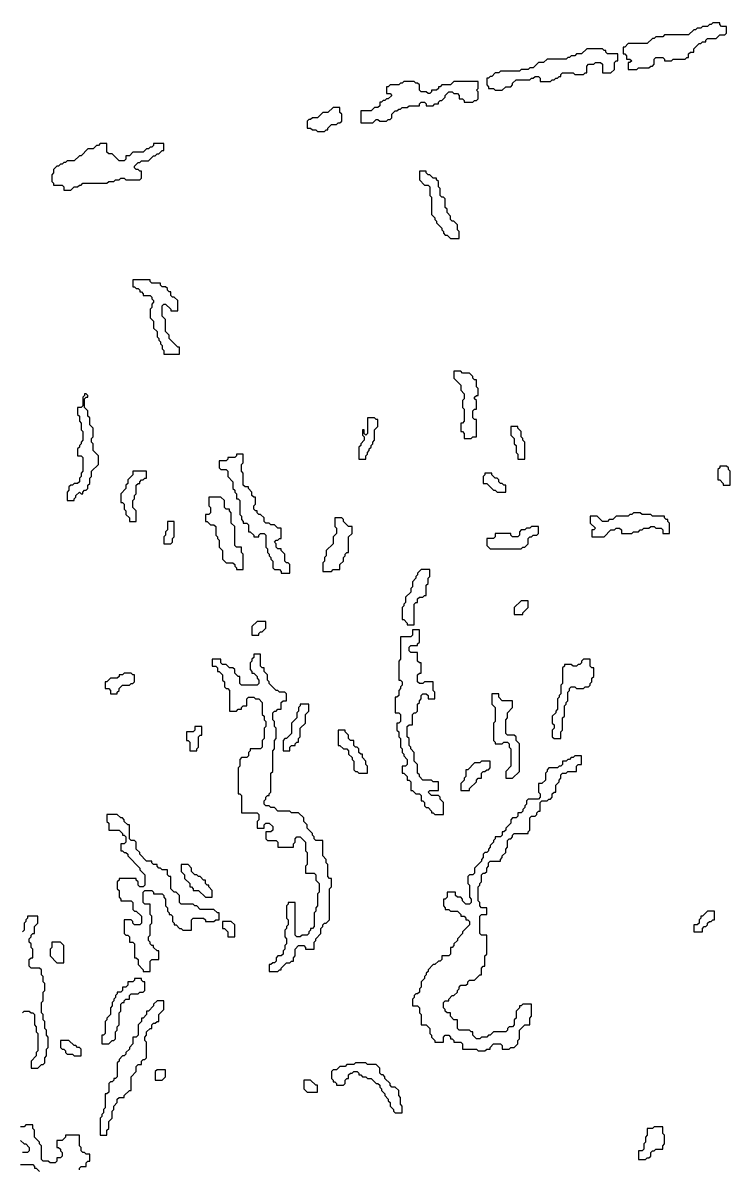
# Model space of a CAD drawing. Header units: metres. Extents: x 0 to 1000, y 0 to 1405.
# Drawn here: x 597.3 to 699.7, y 1202.2 to 1368.2 of the extents above; entities that cross this region are included whole.
import ezdxf

# ---------------------------------------------------------------- set-up
doc = ezdxf.new("R2010")
doc.units = ezdxf.units.M

msp = doc.modelspace()

# ---------------------------------------------------------------- linework, layer by layer
for points in [[(697.25, 1368.25), (697, 1368), (696.75, 1368), (696.5, 1367.75), (695.75, 1367.75), (695.5, 1367.5), (695, 1367.5), (694.75, 1367.25), (694.5, 1367.25), (693.75, 1366.5), (690.25, 1366.5), (690, 1366.25), (689, 1366.25), (688.75, 1366), (688.5, 1366), (687.75, 1365.25), (685, 1365.25), (684.5, 1364.75), (684.25, 1364.75), (684.25, 1363.75), (684.5, 1363.75), (684.75, 1363.5), (684.75, 1363), (685.25, 1363), (685.5, 1362.75), (685.25, 1362.5), (685, 1362.5), (685, 1361.5), (686.25, 1361.5), (686.5, 1361.75), (688, 1361.75), (688.25, 1362), (688.5, 1362), (688.75, 1362.25), (688.75, 1363), (689, 1363.25), (690, 1363.25), (690.25, 1363), (690.25, 1362.75), (691.25, 1362.75), (691.5, 1363), (693.25, 1363), (693.5, 1363.25), (693.75, 1363.25), (693.75, 1363.75), (694, 1364), (694.5, 1364), (694.5, 1364.5), (695.25, 1365.25), (695.5, 1365.25), (695.75, 1365.5), (696.25, 1365.5), (696.25, 1365.75), (696.5, 1366), (697.75, 1366), (698.25, 1366.5), (699, 1366.5), (699.25, 1366.75), (699.25, 1367.75), (698.5, 1367.75), (698.25, 1368), (698.25, 1368.25)], [(679, 1364.5), (678.25, 1363.75), (677.5, 1363.75), (677.25, 1363.5), (676.75, 1363.5), (676.5, 1363.25), (676.25, 1363.25), (676, 1363), (673.25, 1363), (672.75, 1362.5), (672, 1362.5), (671.25, 1361.75), (670.75, 1361.75), (670.5, 1361.5), (669.5, 1361.5), (669.25, 1361.25), (666.5, 1361.25), (666.25, 1361), (665.75, 1361), (665.25, 1360.5), (665, 1360.5), (664.75, 1360.25), (664.5, 1360.25), (664.5, 1359.25), (664.75, 1359), (664.75, 1358.75), (665.5, 1358.75), (665.75, 1358.5), (666.75, 1358.5), (667.25, 1359), (668, 1359), (668.25, 1359.25), (668.25, 1359.5), (668.75, 1360), (670.75, 1360), (671, 1360.25), (671.25, 1360.25), (671.5, 1360.5), (672, 1360.5), (672.25, 1360.25), (672.25, 1359.75), (673.75, 1359.75), (674, 1360), (674.25, 1360), (674.5, 1360.25), (674.75, 1360.25), (675, 1360.5), (675.25, 1360.5), (675.25, 1360.75), (675.5, 1361), (677, 1361), (677.25, 1360.75), (678.5, 1360.75), (678.75, 1361), (679, 1361), (679, 1362), (679.25, 1362.25), (680, 1362.25), (680.25, 1362.5), (681, 1362.5), (681.25, 1362.25), (681.25, 1361), (682.5, 1361), (683, 1361.5), (683, 1362.5), (683.25, 1362.75), (683.5, 1362.75), (683.5, 1363.75), (682, 1363.75), (681.75, 1364), (681.75, 1364.25), (681.5, 1364.25), (681.25, 1364.5)], [(652.5, 1359.75), (652.25, 1359.5), (652, 1359.5), (651.75, 1359.25), (650.5, 1359.25), (650.25, 1359), (650, 1359), (650, 1358), (650.5, 1358), (650.75, 1357.75), (650.25, 1357.25), (650, 1357.25), (649.75, 1357), (649.5, 1357), (649.25, 1356.75), (649, 1356.75), (649, 1356.25), (648.75, 1356), (648.25, 1356), (647.75, 1355.5), (646.25, 1355.5), (646.25, 1353.75), (648, 1353.75), (648.5, 1354.25), (648.75, 1354.25), (649, 1354), (650, 1354), (650.25, 1354.25), (650.5, 1354.25), (650.75, 1354.5), (650.75, 1355), (651.25, 1355.5), (651.5, 1355.5), (651.75, 1355.75), (652, 1355.75), (652.25, 1356), (653, 1356), (653.25, 1356.25), (654.75, 1356.25), (654.75, 1356.5), (655, 1356.75), (655.5, 1356.75), (655.75, 1356.5), (655.75, 1356.25), (656.75, 1356.25), (657, 1356.5), (657.5, 1356.5), (657.5, 1356.75), (657.75, 1357), (658, 1357), (658.5, 1357.5), (658.5, 1357.75), (659, 1358.25), (659.5, 1358.25), (659.75, 1358), (660.25, 1358), (660.5, 1357.75), (660.5, 1357.25), (661, 1357.25), (661.25, 1357), (661.25, 1356.75), (662.5, 1356.75), (662.75, 1357), (663, 1357), (663.25, 1357.25), (663.25, 1358.25), (663, 1358.5), (663.25, 1358.75), (663.25, 1359.75), (659.75, 1359.75), (659.25, 1359.25), (658, 1359.25), (657.75, 1359), (657.5, 1359), (657.5, 1358.75), (657.25, 1358.5), (656.5, 1358.5), (656.5, 1358.25), (656.25, 1358), (656, 1358), (655.75, 1358.25), (655, 1358.25), (654.75, 1358.5), (654.75, 1359.25), (654.5, 1359.5), (654.25, 1359.5), (654, 1359.75)], [(642.25, 1356), (641.5, 1355.25), (640.75, 1355.25), (640, 1354.5), (639.25, 1354.5), (639, 1354.25), (638.75, 1354.25), (638.5, 1354), (638.5, 1353), (639, 1353), (639.25, 1352.75), (639.75, 1352.75), (640, 1352.5), (641, 1352.5), (641.25, 1352.75), (641.5, 1352.75), (641.5, 1353), (642, 1353.5), (642.75, 1353.5), (643, 1353.75), (643.25, 1353.75), (643.5, 1354), (643.5, 1355), (643.25, 1355.25), (643.25, 1356)], [(608.5, 1350.75), (608.25, 1350.5), (608, 1350.5), (607.5, 1350), (606.75, 1350), (605.75, 1349), (605.5, 1349), (604.75, 1348.25), (603.75, 1348.25), (603.5, 1348), (603.25, 1348), (603, 1347.75), (602.75, 1347.75), (602.5, 1347.5), (602.25, 1347.5), (601.75, 1347), (601.75, 1346.5), (601.5, 1346.25), (601.5, 1345.25), (601.75, 1345), (601.75, 1344.75), (603, 1344.75), (603.25, 1344.5), (603.25, 1344), (604.25, 1344), (604.75, 1344.5), (605.25, 1344.5), (605.5, 1344.75), (605.75, 1344.75), (606, 1345), (609.5, 1345), (609.75, 1345.25), (610.5, 1345.25), (610.75, 1345.5), (611.25, 1345.5), (611.5, 1345.75), (612, 1345.75), (612.25, 1345.5), (614.25, 1345.5), (614.5, 1345.75), (614.5, 1346.75), (614.25, 1346.75), (614, 1347), (613.75, 1347), (613.5, 1347.25), (613.5, 1347.5), (614, 1348), (614.25, 1348), (614.5, 1348.25), (615.5, 1348.25), (616.25, 1349), (616.5, 1349), (616.75, 1349.25), (617, 1349.25), (617.5, 1349.75), (617.75, 1349.75), (617.75, 1350.75), (616.25, 1350.75), (616.25, 1350.5), (616, 1350.25), (615.75, 1350.25), (615.5, 1350), (615.25, 1350), (614.75, 1349.5), (613.25, 1349.5), (612.75, 1349), (612.25, 1349), (612.25, 1348.5), (612, 1348.25), (611.25, 1348.25), (610.25, 1349.25), (609.75, 1349.25), (609.5, 1349.5), (609.5, 1350.75)], [(654.75, 1346.75), (654.75, 1345.5), (655.5, 1344.75), (656, 1344.75), (656.25, 1344.5), (656.25, 1343.25), (656.5, 1343), (656.5, 1340.5), (657, 1340), (657, 1339.75), (657.25, 1339.5), (657.25, 1339.25), (658, 1338.5), (658, 1338.25), (658.25, 1338), (658.25, 1337.75), (658.5, 1337.5), (658.75, 1337.5), (659.25, 1337), (660.5, 1337), (660.5, 1338), (660.25, 1338.25), (660.25, 1339), (659.75, 1339.5), (659.5, 1339.5), (659.25, 1339.75), (659.25, 1340.25), (658.75, 1340.75), (658.75, 1341.25), (658.5, 1341.5), (658.5, 1342.75), (658.25, 1343), (658, 1343), (657.75, 1343.25), (657.75, 1344.25), (657.5, 1344.5), (657.5, 1345.25), (657.25, 1345.5), (657.25, 1345.75), (656.75, 1345.75), (656.25, 1346.25), (656, 1346.25), (655.75, 1346.5), (655.75, 1346.75)], [(613.25, 1331), (613.25, 1330), (613.5, 1330), (613.75, 1329.75), (614, 1329.75), (614.25, 1329.5), (614.25, 1329.25), (614.5, 1329.25), (614.75, 1329), (614.75, 1328.75), (615.75, 1328.75), (616, 1328.5), (616, 1328.25), (616.25, 1328), (616.25, 1327.75), (616, 1327.5), (616, 1327), (615.75, 1326.75), (615.75, 1325.5), (616.25, 1325), (616.25, 1324), (616.75, 1323.5), (616.75, 1322.75), (617, 1322.5), (617, 1322.25), (617.25, 1322), (617.25, 1321.75), (617.5, 1321.5), (617.5, 1321), (617.75, 1320.75), (617.75, 1320.25), (620, 1320.25), (620, 1321.25), (619.75, 1321.25), (618.5, 1322.5), (618.5, 1323), (618, 1323.5), (618, 1325.25), (617.5, 1325.75), (617.5, 1327.25), (617.75, 1327.5), (618, 1327.5), (618.75, 1326.75), (618.75, 1326.5), (619.75, 1326.5), (619.75, 1328), (619.25, 1328.5), (619, 1328.5), (618.75, 1328.75), (618.75, 1329.25), (618.5, 1329.25), (618.25, 1329.5), (618.25, 1329.75), (618, 1330), (617.5, 1330), (617.25, 1330.25), (617.25, 1330.5), (616, 1330.5), (615.75, 1330.75), (615.75, 1331)], [(659.75, 1317.75), (659.75, 1316.75), (660.75, 1315.75), (660.75, 1315), (661.25, 1314.5), (661.25, 1313.75), (661, 1313.5), (661, 1312.5), (661.25, 1312.25), (661.25, 1310.5), (661, 1310.25), (660.75, 1310.25), (660.75, 1309), (661, 1309), (661.25, 1308.75), (661.25, 1308), (662.25, 1308), (662.5, 1308.25), (663, 1308.25), (663, 1310.75), (662.75, 1310.75), (662.5, 1311), (662.5, 1312), (662.75, 1312.25), (663, 1312.25), (663, 1313.5), (662.75, 1313.75), (662.75, 1314), (663, 1314.25), (663.25, 1314.25), (663.25, 1315.25), (663, 1315.5), (663, 1316.5), (662.75, 1316.5), (662.5, 1316.75), (662.5, 1317), (662, 1317.5), (661, 1317.5), (660.75, 1317.75)], [(606.25, 1314.5), (606.25, 1314.25), (606, 1314), (606, 1312.75), (605.75, 1312.5), (605.25, 1312.5), (605.25, 1311.5), (605.5, 1311.25), (605.5, 1310.5), (605.75, 1310.25), (605.75, 1309.25), (606, 1309), (606, 1307.75), (605.75, 1307.5), (605.75, 1307.25), (605.5, 1307), (605.5, 1306.75), (605.25, 1306.5), (605.25, 1305.5), (605.75, 1305.5), (606, 1305.25), (606, 1303.25), (605.75, 1303), (605.75, 1302.5), (605.5, 1302.25), (605.5, 1301.75), (605.25, 1301.5), (604.75, 1301.5), (604.5, 1301.25), (604.25, 1301.25), (604, 1301), (604, 1300.5), (603.75, 1300.25), (603.75, 1299), (604.75, 1299), (604.75, 1299.25), (605, 1299.5), (605, 1299.75), (605.5, 1300.25), (605.75, 1300), (606, 1300), (606, 1300.25), (606.25, 1300.5), (606.5, 1300.5), (606.75, 1300.75), (606.75, 1301.25), (607, 1301.5), (607, 1302.25), (607.25, 1302.5), (607.25, 1303.25), (608.25, 1304.25), (608.25, 1305.5), (607.5, 1306.25), (607.5, 1307.25), (607.25, 1307.5), (607.25, 1308), (607.5, 1308.25), (607.5, 1309.5), (607, 1310), (607, 1311), (606.75, 1311.25), (606.75, 1312), (606.25, 1312.5), (606.25, 1313.75), (606.5, 1314), (606.75, 1314), (606.75, 1314.25), (606.5, 1314.5)], [(647.25, 1311), (647.25, 1308.75), (647, 1308.5), (646.75, 1308.75), (646.75, 1309.25), (646.5, 1309.25), (646.5, 1308.5), (646.75, 1308.25), (646.75, 1307.75), (646.25, 1307.25), (646.25, 1307), (646, 1306.75), (646, 1305), (647, 1305), (647, 1305.5), (647.25, 1305.75), (647.25, 1306), (647.5, 1306.25), (647.5, 1306.5), (647.75, 1306.75), (647.75, 1307), (648, 1307.25), (648, 1307.5), (648.25, 1307.75), (648.25, 1309.25), (648.75, 1309.75), (648.75, 1310.75), (648.5, 1310.75), (648.25, 1311)], [(668, 1309.75), (668, 1308.5), (668.5, 1308), (668.5, 1307.25), (668.75, 1307), (668.75, 1306), (669, 1305.75), (669, 1305), (670, 1305), (670, 1307.5), (669.75, 1307.75), (669.75, 1308), (669.5, 1308.25), (669.5, 1309), (669, 1309.5), (669, 1309.75)], [(628.25, 1305.75), (628.25, 1305.5), (628, 1305.25), (627, 1305.25), (627, 1305), (626.75, 1304.75), (625.75, 1304.75), (625.75, 1303.75), (626, 1303.5), (626.75, 1303.5), (627, 1303.25), (627, 1302.5), (627.75, 1301.75), (627.75, 1300.75), (628, 1300.5), (628, 1300.25), (628.25, 1300), (628.25, 1299.25), (628.5, 1299.25), (628.75, 1299), (628.75, 1297), (629, 1296.75), (629, 1296.25), (629.25, 1296), (629.25, 1295.75), (629.75, 1295.75), (630, 1295.5), (630, 1294.5), (630.25, 1294.5), (630.75, 1294), (630.75, 1293.75), (631.5, 1293.75), (631.5, 1294), (631.75, 1294.25), (632.25, 1294.25), (632.5, 1294), (632.5, 1292.25), (632.75, 1292), (632.75, 1291.5), (633, 1291.25), (633, 1291), (633.25, 1290.75), (633.25, 1290.5), (633.5, 1290.25), (633.5, 1289.25), (633.75, 1289), (634.5, 1289), (634.75, 1288.75), (634.75, 1288.5), (636, 1288.5), (636, 1289.75), (635.75, 1290), (635.5, 1290), (635.25, 1290.25), (635.25, 1291.25), (634.75, 1291.75), (634.75, 1292), (634.25, 1292), (634, 1292.25), (634, 1292.75), (633.75, 1293), (634, 1293.25), (634.25, 1293.25), (634.5, 1293.5), (634.75, 1293.5), (634.75, 1295), (634.25, 1295), (633.75, 1295.5), (633.25, 1295.5), (633, 1295.75), (632.5, 1295.75), (632.25, 1296), (632.25, 1296.5), (631.75, 1297), (631.5, 1297), (631.25, 1297.25), (631.25, 1297.5), (631, 1297.5), (630.75, 1297.75), (630.75, 1298.25), (631, 1298.5), (631, 1299.5), (630.75, 1299.5), (630.5, 1299.75), (630.5, 1300.25), (630, 1300.75), (630, 1301), (629.5, 1301), (629.25, 1301.25), (629.25, 1303), (629, 1303.25), (629, 1304.25), (629.25, 1304.5), (629.25, 1305.75)], [(613.25, 1303.25), (613.25, 1302.75), (612.5, 1302), (612.5, 1301.5), (612.25, 1301.25), (612.25, 1300.75), (611.5, 1300), (611.5, 1298.75), (611.75, 1298.75), (612, 1298.5), (612, 1297.75), (612.25, 1297.5), (612.25, 1297), (612.75, 1296.5), (612.75, 1296), (613.75, 1296), (613.75, 1297.5), (613.25, 1298), (613.25, 1299), (613.5, 1299.25), (613.5, 1299.75), (613.75, 1300), (613.75, 1301.25), (614, 1301.5), (614.25, 1301.5), (614.25, 1301.75), (614.5, 1302), (614.75, 1302), (615, 1302.25), (615.25, 1302.25), (615.25, 1303.25)], [(698.25, 1304), (698.25, 1303.75), (698, 1303.5), (698, 1302), (698.25, 1302), (698.75, 1301.5), (698.75, 1301.25), (699.75, 1301.25), (699.75, 1303.25), (699.5, 1303.5), (699.5, 1303.75), (699.25, 1304)], [(664.25, 1303), (664.25, 1302.75), (664, 1302.5), (664, 1301.5), (664.5, 1301.5), (665.5, 1300.5), (665.75, 1300.5), (666, 1300.25), (667.25, 1300.25), (667.25, 1301.25), (667, 1301.25), (666.75, 1301.5), (666.5, 1301.5), (666.25, 1301.75), (666.25, 1302), (666, 1302.25), (665.75, 1302.25), (665.25, 1302.75), (665.25, 1303)], [(624.25, 1299.5), (624.25, 1298.25), (624.5, 1298), (624.5, 1297.25), (624.25, 1297), (623.75, 1297), (623.75, 1296), (624, 1296), (624.5, 1295.5), (625, 1295.5), (625.25, 1295.25), (625.25, 1294), (625.5, 1293.75), (625.5, 1293.5), (625.75, 1293.25), (625.75, 1292.25), (626.25, 1291.75), (626.25, 1290.5), (626.75, 1290), (627.75, 1290), (628, 1289.75), (628, 1289.5), (628.25, 1289.25), (628.25, 1289), (629.25, 1289), (629.25, 1291.25), (629, 1291.5), (629, 1292.25), (628.25, 1292.25), (628, 1292.5), (628, 1295.25), (627.5, 1295.75), (627.5, 1297.25), (627.25, 1297.5), (627.25, 1297.75), (626.75, 1297.75), (626.5, 1298), (626.5, 1299), (626, 1299.5)], [(642.5, 1296.5), (642.5, 1295.25), (642.75, 1295), (642.75, 1294.25), (642.25, 1293.75), (642.25, 1292.75), (641.25, 1291.75), (641.25, 1291), (641, 1290.75), (641, 1290.25), (640.75, 1290), (640.75, 1288.75), (642, 1288.75), (642.25, 1289), (643.25, 1289), (643.25, 1289.75), (643.75, 1290.25), (643.75, 1290.75), (644, 1291), (644, 1291.25), (644.25, 1291.5), (644.5, 1291.5), (644.5, 1293.75), (645, 1294.25), (645, 1295.25), (644.5, 1295.25), (643.75, 1296), (643.75, 1296.25), (643.5, 1296.5)], [(685.75, 1297.25), (685.5, 1297), (685.25, 1297), (685, 1296.75), (683.25, 1296.75), (682.75, 1296.25), (682.25, 1296.25), (682, 1296), (681.25, 1296), (680.5, 1296.75), (679.5, 1296.75), (679.5, 1295.75), (680.25, 1295), (680, 1294.75), (679.75, 1294.75), (679.75, 1293.75), (681.5, 1293.75), (682.5, 1294.75), (683, 1294.75), (683.25, 1295), (683.75, 1295), (684, 1294.75), (684, 1294.25), (685.5, 1294.25), (685.75, 1294.5), (686.5, 1294.5), (686.75, 1294.75), (687, 1294.75), (687.25, 1295), (688, 1295), (688.25, 1295.25), (688.75, 1295.25), (689, 1295), (689.75, 1295), (690, 1294.75), (690, 1294.25), (691, 1294.25), (691, 1295.75), (690.75, 1296), (690.75, 1296.25), (690.5, 1296.25), (690.25, 1296.5), (690.25, 1296.75), (688.5, 1296.75), (688.25, 1297), (687, 1297), (686.75, 1297.25)], [(618.25, 1296), (618.25, 1294.75), (618, 1294.5), (618, 1294), (617.75, 1293.75), (617.75, 1292.75), (618.75, 1292.75), (619, 1293), (619, 1293.5), (619.25, 1293.75), (619.25, 1296)], [(671, 1295.25), (670.75, 1295), (670.25, 1295), (670, 1294.75), (669.5, 1294.75), (669.25, 1294.5), (669.25, 1294), (669, 1293.75), (668.25, 1293.75), (668, 1294), (668, 1294.25), (665.75, 1294.25), (665.75, 1293.75), (665.5, 1293.5), (664.5, 1293.5), (664.5, 1292.5), (665, 1292), (669.5, 1292), (669.75, 1292.25), (670, 1292.25), (670.5, 1292.75), (670.5, 1293.5), (670.75, 1293.75), (671, 1293.75), (671.25, 1294), (671.75, 1294), (672, 1294.25), (672, 1295.25)], [(655, 1289), (654.5, 1288.5), (654.5, 1288.25), (654.25, 1288), (654.25, 1287.75), (653.75, 1287.25), (653.75, 1286.5), (653.5, 1286.25), (653.5, 1285.75), (652.75, 1285), (652.75, 1284.25), (652.5, 1284), (652.5, 1283.75), (652.25, 1283.5), (652.25, 1281.75), (652.5, 1281.75), (653, 1281.25), (653, 1281), (654, 1281), (654, 1284), (654.25, 1284.25), (654.5, 1284.25), (654.5, 1284.75), (654.75, 1285), (655.25, 1285), (655.5, 1285.25), (655.75, 1285.25), (655.75, 1286.75), (656, 1287), (656, 1287.75), (656.25, 1288), (656.25, 1289)], [(669.5, 1284.5), (668.5, 1283.5), (668.5, 1282.5), (669.75, 1282.5), (669.75, 1282.75), (670.5, 1283.5), (670.5, 1284.5)], [(631.25, 1281.5), (630.5, 1280.75), (630.5, 1279.5), (631.5, 1279.5), (631.5, 1279.75), (631.75, 1280), (632, 1280), (632.5, 1280.5), (632.5, 1281.5)], [(653.75, 1280.25), (653.75, 1279.5), (653.5, 1279.25), (652, 1279.25), (652, 1276), (651.75, 1275.75), (651.75, 1273), (652, 1273), (652.25, 1272.75), (652.25, 1272.25), (652, 1272), (652, 1271.75), (651.75, 1271.5), (651.75, 1270.75), (651.5, 1270.5), (651.25, 1270.5), (651.25, 1268.25), (651.75, 1268.25), (652, 1268), (652, 1267), (651.75, 1266.75), (651.5, 1266.75), (651.5, 1265.75), (651.75, 1265.5), (651.75, 1264.75), (652, 1264.5), (652, 1263.25), (652.25, 1263), (652.25, 1262.5), (652.5, 1262.25), (652.5, 1262), (653, 1261.5), (653, 1260.75), (652.75, 1260.5), (652.25, 1260.5), (652.25, 1259.5), (652.5, 1259.5), (653, 1259), (653, 1258.5), (653.25, 1258.5), (653.5, 1258.25), (653.5, 1257), (653.75, 1257), (654.25, 1256.5), (654.75, 1256.5), (655, 1256.25), (655, 1255.5), (655.25, 1255.5), (655.5, 1255.25), (655.5, 1254.75), (655.75, 1254.5), (656, 1254.5), (656.5, 1254), (656.5, 1253.75), (656.75, 1253.75), (657, 1253.5), (658.25, 1253.5), (658.25, 1255.25), (657.75, 1255.75), (657.75, 1256), (657.5, 1256.25), (656.5, 1256.25), (656, 1256.75), (656.25, 1257), (657.5, 1257), (657.5, 1258.25), (656.75, 1258.25), (656.5, 1258.5), (655.25, 1258.5), (654.75, 1259), (654.75, 1259.25), (654.5, 1259.5), (654.5, 1260.75), (654, 1261.25), (654, 1262.5), (653.5, 1263), (653.5, 1263.25), (653.25, 1263.5), (653.25, 1264.5), (653, 1264.75), (653, 1266.25), (653.25, 1266.5), (653.75, 1266.5), (653.75, 1268), (654, 1268.25), (654.25, 1268.25), (654.5, 1268.5), (654.5, 1269.5), (654.75, 1269.75), (654.75, 1270), (655, 1270.25), (655, 1270.75), (655.25, 1271), (655.75, 1271), (656, 1270.75), (656, 1270.25), (657, 1270.25), (657, 1271.25), (656.75, 1271.5), (656.75, 1272.75), (655.5, 1272.75), (655.25, 1272.5), (654.75, 1272.5), (654.5, 1272.75), (654.5, 1273.75), (654.75, 1274), (655, 1274), (655, 1275.5), (654.75, 1275.5), (654.5, 1275.75), (654.5, 1277), (653.5, 1277), (653.25, 1277.25), (653.25, 1277.75), (653.5, 1278), (654.5, 1278), (654.5, 1278.25), (654.75, 1278.5), (654.75, 1280.25)], [(630.75, 1276.75), (630.75, 1276.25), (630.5, 1276), (630.5, 1275.75), (630.25, 1275.5), (630.25, 1274.5), (630.5, 1274.25), (630.5, 1274), (630.75, 1274), (631.25, 1273.5), (631.25, 1273.25), (631.5, 1273), (631.5, 1272.5), (631.25, 1272.25), (629, 1272.25), (628.75, 1272.5), (628.75, 1273.5), (628.5, 1273.5), (628, 1274), (628, 1274.5), (627.75, 1274.75), (627.25, 1274.75), (626.75, 1275.25), (626.25, 1275.25), (626, 1275.5), (626, 1276), (624.75, 1276), (624.75, 1275), (625.25, 1275), (625.5, 1274.75), (625.5, 1274.25), (625.75, 1274.25), (626.25, 1273.75), (626.25, 1273), (626.5, 1272.75), (626.5, 1272), (626.75, 1271.75), (627, 1271.75), (627.25, 1271.5), (627.25, 1268.5), (628.25, 1268.5), (628.5, 1268.75), (629, 1268.75), (629, 1269), (629.25, 1269.25), (629.75, 1269.25), (629.75, 1270.25), (630, 1270.5), (630.75, 1270.5), (631, 1270.25), (631.5, 1270.25), (632, 1269.75), (632, 1268), (632.25, 1267.75), (632.25, 1267.25), (632.5, 1267), (632.5, 1266.25), (632.25, 1266), (632.25, 1264.5), (632, 1264.25), (632, 1263.25), (631.75, 1263), (630.25, 1263), (630.25, 1262.75), (630, 1262.5), (630, 1262), (629.75, 1261.75), (629, 1261.75), (628.75, 1261.5), (628.75, 1260.5), (628.5, 1260.25), (628.5, 1256.5), (628.75, 1256.5), (629, 1256.25), (629, 1253.75), (631.25, 1253.75), (631.5, 1253.5), (631.5, 1252.75), (631.25, 1252.5), (631.25, 1251.5), (632.25, 1251.5), (632.25, 1252), (632.5, 1252.25), (633, 1252.25), (633.5, 1251.75), (633.5, 1251.25), (633.25, 1251), (632.5, 1251), (632.5, 1250), (632.75, 1249.75), (634, 1249.75), (634.25, 1249.5), (634.25, 1248.75), (636.5, 1248.75), (636.5, 1249.25), (636.75, 1249.5), (636.75, 1250), (637, 1250.25), (637.5, 1250.25), (638.25, 1249.5), (638.25, 1248.25), (638.5, 1248), (638.5, 1246.25), (638.25, 1246), (638.25, 1245), (639.5, 1245), (639.75, 1244.75), (639.75, 1244), (640.25, 1243.5), (640.25, 1242.25), (640, 1242), (640, 1240.25), (639.75, 1240), (639.75, 1239.5), (639.5, 1239.25), (639.5, 1237.25), (639.25, 1237), (639, 1237), (639, 1236.75), (638.75, 1236.5), (638.75, 1236.25), (638.5, 1236), (637.75, 1236), (637.5, 1235.75), (637, 1235.75), (636.75, 1236), (636.75, 1240.75), (635.75, 1240.75), (635.75, 1240.5), (635.5, 1240.25), (635.5, 1238.5), (635.75, 1238.25), (635.75, 1237.5), (635.5, 1237.25), (635.5, 1237), (635.25, 1236.75), (635.25, 1235.75), (635.5, 1235.5), (635.5, 1234.75), (635.25, 1234.5), (635.25, 1234), (635, 1233.75), (635, 1233.25), (634.75, 1233), (634.25, 1233), (634, 1232.75), (634, 1232.25), (633.75, 1232), (633.5, 1232), (633.25, 1231.75), (633, 1231.75), (633, 1230.75), (634.25, 1230.75), (634.5, 1231), (634.75, 1231), (634.75, 1231.25), (635.5, 1232), (636, 1232), (636.25, 1232.25), (636.5, 1232.25), (636.5, 1232.75), (636.75, 1233), (636.75, 1234), (637.25, 1234.5), (638, 1234.5), (638.25, 1234.25), (638.25, 1234), (639.5, 1234), (639.5, 1235), (639.75, 1235.25), (639.75, 1235.5), (640.5, 1236.25), (640.5, 1237), (640.75, 1237.25), (640.75, 1237.5), (641, 1237.75), (641.25, 1237.75), (641.75, 1238.25), (641.75, 1242.75), (642, 1243), (642, 1244.25), (641.75, 1244.25), (641.5, 1244.5), (641.5, 1246.25), (641.25, 1246.5), (641.25, 1247), (640.75, 1247.5), (640.75, 1249.75), (639.75, 1249.75), (639.5, 1250), (639.5, 1250.25), (639.25, 1250.5), (639.25, 1250.75), (638.5, 1251.5), (638.5, 1252), (638, 1252.5), (638, 1253), (637.25, 1253.75), (636.25, 1253.75), (636, 1254), (634.25, 1254), (633.75, 1254.5), (633.25, 1254.5), (633, 1254.75), (632.5, 1254.75), (632.25, 1255), (632.25, 1255.5), (632.5, 1255.75), (632.5, 1256), (632.75, 1256.25), (633, 1256.25), (633, 1256.5), (633.25, 1256.75), (633.25, 1259.5), (633.5, 1259.75), (633.5, 1262.75), (633.75, 1263), (633.75, 1264.25), (634, 1264.5), (634, 1266), (633.75, 1266.25), (633.75, 1267), (633.5, 1267.25), (633.5, 1268.25), (633.75, 1268.5), (634, 1268.5), (634.25, 1268.75), (634.75, 1268.75), (634.75, 1269.75), (635, 1270), (635.5, 1270), (635.5, 1271), (635.25, 1271.25), (634.5, 1271.25), (634.25, 1271.5), (634, 1271.5), (633, 1272.5), (633, 1272.75), (632.75, 1273), (632.75, 1273.75), (632.25, 1274.25), (632.25, 1274.75), (632, 1274.75), (631.75, 1275), (631.75, 1276.75)], [(678.5, 1276), (678.25, 1275.75), (678.25, 1275.5), (678, 1275.25), (677.75, 1275.25), (677.5, 1275), (677, 1275), (676.75, 1275.25), (675.75, 1275.25), (675.75, 1275), (675.5, 1274.75), (675.5, 1272.5), (675.25, 1272.25), (675.25, 1271), (675, 1270.75), (675, 1270.5), (674.75, 1270.25), (674.75, 1268.75), (674.5, 1268.5), (674.5, 1268.25), (674, 1267.75), (674, 1266.75), (674.25, 1266.5), (674.25, 1266), (674, 1265.75), (674, 1264.75), (674.25, 1264.5), (675.25, 1264.5), (675.25, 1265.5), (675.5, 1265.75), (675.5, 1267.5), (675.75, 1267.75), (675.75, 1269.25), (676, 1269.5), (676, 1269.75), (676.25, 1270), (676.25, 1271.25), (676.5, 1271.5), (676.5, 1271.75), (676.75, 1272), (677.25, 1272), (677.5, 1271.75), (678.5, 1271.75), (678.75, 1272), (679.25, 1272), (679.5, 1272.25), (679.5, 1272.5), (679.75, 1272.75), (679.75, 1273.25), (680, 1273.5), (680, 1274.75), (679.75, 1274.75), (679.5, 1275), (679.5, 1276)], [(612, 1274), (611.75, 1273.75), (611.25, 1273.75), (611.25, 1273.5), (611, 1273.25), (610, 1273.25), (609.5, 1272.75), (609.25, 1272.75), (609.25, 1271.75), (609.75, 1271.75), (610, 1271.5), (610, 1271), (611, 1271), (611, 1271.25), (611.25, 1271.5), (611.25, 1271.75), (611.75, 1272.25), (612.75, 1272.25), (613, 1272.5), (613.25, 1272.5), (613.5, 1272.75), (613.5, 1273.75), (613.25, 1273.75), (613, 1274)], [(665.25, 1271), (665.25, 1269.5), (665.75, 1269), (665.75, 1267), (665.5, 1266.75), (665.5, 1264.25), (665.75, 1264), (665.75, 1263.75), (666.75, 1263.75), (667, 1264), (667.5, 1264), (667.75, 1263.75), (667.75, 1263.25), (668, 1263), (668, 1260.5), (667.25, 1259.75), (667.25, 1258.75), (668.25, 1258.75), (669.25, 1259.75), (669.25, 1263.75), (668.75, 1264.25), (668.75, 1264.75), (668.5, 1265), (667.5, 1265), (667.25, 1265.25), (667.25, 1267.25), (667.5, 1267.5), (667.5, 1268.25), (668.25, 1269), (668.25, 1270), (666.75, 1270), (666.25, 1270.5), (666.25, 1271)], [(637.5, 1269.5), (637.5, 1269.25), (637.25, 1269), (637.25, 1268.5), (637, 1268.25), (637, 1267.5), (636.25, 1266.75), (636.25, 1265.25), (635.5, 1264.5), (635.25, 1264.5), (635, 1264.25), (635, 1262.75), (636, 1262.75), (636, 1263.25), (636.25, 1263.5), (636.75, 1263.5), (636.75, 1263.75), (637, 1264), (637.25, 1264), (637.25, 1264.5), (637.5, 1264.75), (637.5, 1266), (638.25, 1266.75), (638.25, 1268), (638.75, 1268.5), (638.75, 1269.5)], [(622.25, 1266.25), (622.25, 1265.75), (622, 1265.5), (621, 1265.5), (621, 1264.25), (621.25, 1264.25), (621.5, 1264), (621.5, 1262.75), (622.5, 1262.75), (622.5, 1263), (622.75, 1263.25), (622.75, 1264.75), (623, 1265), (623.25, 1265), (623.25, 1266.25)], [(643, 1265.75), (643, 1263.5), (643.25, 1263.5), (643.75, 1263), (644.25, 1263), (644.5, 1262.75), (644.5, 1262.25), (645, 1261.75), (645, 1261.5), (645.25, 1261.25), (645.25, 1260), (645.5, 1259.75), (645.75, 1259.75), (646, 1259.5), (647.25, 1259.5), (647.25, 1260.5), (647, 1260.75), (647, 1261.25), (646.5, 1261.75), (646.5, 1262.25), (646.25, 1262.25), (646, 1262.5), (646, 1263), (645.75, 1263.25), (645.5, 1263.25), (645.25, 1263.5), (645.25, 1264.25), (644.75, 1264.25), (644.5, 1264.5), (644.5, 1265), (644, 1265.5), (644, 1265.75)], [(677.25, 1262), (677, 1261.75), (676.75, 1261.75), (676.5, 1261.5), (676.25, 1261.5), (676, 1261.25), (675.5, 1261.25), (675.5, 1260.75), (675.25, 1260.5), (675, 1260.5), (674.75, 1260.25), (673.5, 1260.25), (673.25, 1260), (673.25, 1259.75), (673, 1259.5), (673, 1258.5), (672.5, 1258), (672, 1258), (672, 1256.75), (672.25, 1256.5), (672.25, 1256), (672, 1255.75), (670.5, 1255.75), (670.25, 1255.5), (670.25, 1255), (670, 1254.75), (670, 1254.5), (669.75, 1254.25), (669.75, 1254), (669.5, 1253.75), (669, 1253.75), (669, 1253.25), (668.75, 1253), (668.25, 1253), (668, 1252.75), (668, 1252.25), (667.25, 1251.5), (667.25, 1251.25), (667, 1251), (666.75, 1251), (666.75, 1250.5), (666.5, 1250.25), (665.75, 1250.25), (665.75, 1250), (665.5, 1249.75), (665.5, 1249.5), (665, 1249), (665, 1248.75), (664.75, 1248.5), (664.75, 1248.25), (664.5, 1248), (664.25, 1248), (664, 1247.75), (664, 1247.25), (663.75, 1247), (663.75, 1246.75), (662.75, 1245.75), (662.75, 1245), (662.5, 1244.75), (662, 1244.75), (661.75, 1244.5), (661.75, 1243.5), (662, 1243.25), (662, 1241.5), (662.25, 1241.25), (662.25, 1240.75), (662, 1240.5), (661.5, 1240.5), (661, 1241), (661, 1241.25), (660.75, 1241.5), (660.25, 1241.5), (660, 1241.75), (660, 1242.25), (658.75, 1242.25), (658.75, 1241.5), (658.5, 1241.25), (658.25, 1241.25), (658.25, 1240.25), (658.5, 1240), (658.5, 1239.75), (659, 1239.75), (659.25, 1239.5), (660.25, 1239.5), (660.75, 1239), (660.75, 1238.75), (661.25, 1238.75), (661.5, 1238.5), (661.5, 1238.25), (661.75, 1238.25), (662, 1238), (662, 1237.5), (661, 1236.5), (661, 1236.25), (660.25, 1235.5), (660.25, 1235.25), (659.75, 1234.75), (659.75, 1234.5), (659.5, 1234.25), (659.25, 1234.25), (659.25, 1233.25), (659, 1233), (658, 1233), (658, 1232.5), (657.75, 1232.25), (657.5, 1232.25), (657, 1231.75), (656.75, 1231.75), (656, 1231), (656, 1230.75), (655.75, 1230.5), (655.75, 1230.25), (655.5, 1230), (655.5, 1229.75), (655, 1229.25), (655, 1228.5), (654.75, 1228.25), (654.75, 1227.75), (654.5, 1227.5), (654.25, 1227.5), (654, 1227.25), (654, 1227), (653.75, 1226.75), (653.75, 1225.75), (654.5, 1225.75), (654.75, 1225.5), (654.75, 1224.75), (655, 1224.5), (655, 1223), (655.75, 1223), (656.25, 1222.5), (656.25, 1221.75), (656.5, 1221.5), (656.5, 1221.25), (657, 1220.75), (657, 1220.5), (658.25, 1220.5), (658.25, 1221.25), (658.5, 1221.5), (659, 1221.5), (659.25, 1221.25), (659.25, 1221), (659.5, 1221), (659.75, 1220.75), (659.75, 1220.5), (660.75, 1220.5), (661, 1220.25), (661, 1219.5), (663, 1219.5), (663.25, 1219.25), (664.25, 1219.25), (664.5, 1219.5), (665, 1219.5), (665, 1219.75), (665.5, 1220.25), (666.5, 1220.25), (666.75, 1220), (666.75, 1219.5), (667.75, 1219.5), (668, 1219.75), (668.5, 1219.75), (669, 1220.25), (669, 1220.75), (669.25, 1221), (669.25, 1222.25), (670, 1223), (670.75, 1223), (670.75, 1224), (671, 1224.25), (671, 1226), (669.75, 1226), (669.5, 1225.75), (669.25, 1225.75), (669.25, 1225.5), (668.75, 1225), (668.75, 1224), (668.5, 1223.75), (668.5, 1223), (668.25, 1222.75), (667.75, 1222.75), (667.5, 1222.5), (667.5, 1222.25), (667.25, 1222), (665.5, 1222), (665, 1221.5), (664.75, 1221.5), (664.5, 1221.25), (663.75, 1221.25), (663.5, 1221), (663, 1221), (662.5, 1221.5), (662.5, 1222), (662.25, 1222), (662, 1222.25), (660.5, 1222.25), (660.25, 1222.5), (660.25, 1223.75), (659.75, 1223.75), (659.25, 1224.25), (659.25, 1224.75), (658.75, 1224.75), (658.5, 1225), (658.5, 1225.25), (658.25, 1225.5), (658.25, 1226.25), (658.5, 1226.5), (659, 1226.5), (659, 1226.75), (659.5, 1227.25), (659.75, 1227.25), (660.25, 1227.75), (660.25, 1228), (660.5, 1228.25), (660.5, 1228.5), (660.75, 1228.75), (661.5, 1228.75), (661.75, 1229), (661.75, 1229.25), (662, 1229.5), (662.75, 1229.5), (663.5, 1230.25), (663.75, 1230.25), (663.75, 1231.25), (664, 1231.5), (664.25, 1231.5), (664.25, 1233), (664.5, 1233.25), (664.5, 1236), (663.75, 1236), (663.5, 1236.25), (663.5, 1238.75), (663.75, 1239), (664.5, 1239), (664.5, 1240), (663.75, 1240), (663.5, 1240.25), (663.5, 1240.75), (663.25, 1241), (663.25, 1243), (663.5, 1243.25), (663.5, 1243.5), (663.75, 1243.75), (663.75, 1244.75), (664, 1245), (664.25, 1245), (664.5, 1245.25), (664.5, 1245.75), (664.75, 1246), (664.75, 1246.5), (665, 1246.75), (666.5, 1246.75), (666.5, 1247), (666.75, 1247.25), (666.75, 1247.5), (667.25, 1248), (667.25, 1248.5), (667.5, 1248.75), (667.5, 1249.75), (667.75, 1250), (668, 1250), (668.25, 1250.25), (668.25, 1250.5), (668.5, 1250.75), (670.5, 1250.75), (670.5, 1251), (670.75, 1251.25), (670.75, 1253), (671, 1253.25), (671.5, 1253.25), (671.75, 1253.5), (671.75, 1253.75), (672, 1254), (672.25, 1254), (672.25, 1255.25), (672.5, 1255.5), (673.25, 1255.5), (673.5, 1255.75), (673.75, 1255.75), (674, 1256), (674, 1256.5), (674.25, 1256.75), (674.5, 1256.75), (674.5, 1257.75), (675, 1258.25), (675, 1258.5), (675.25, 1258.75), (675.25, 1259.25), (675.5, 1259.5), (676, 1259.5), (676.25, 1259.75), (677.5, 1259.75), (677.5, 1260.5), (677.75, 1260.75), (678.25, 1260.75), (678.25, 1262)], [(663.75, 1261.25), (663.5, 1261), (662.75, 1261), (661.75, 1260), (661.5, 1260), (661.5, 1259), (661.25, 1258.75), (661.25, 1258.5), (660.75, 1258), (660.75, 1257), (662, 1257), (662, 1257.25), (663, 1258.25), (663, 1258.5), (663.25, 1258.75), (663.75, 1258.75), (663.75, 1259.5), (664, 1259.75), (664.25, 1259.75), (664.5, 1260), (664.75, 1260), (665, 1260.25), (665, 1261.25)], [(609.5, 1253.5), (609.5, 1252.5), (609.75, 1252.25), (609.75, 1251.25), (611.25, 1251.25), (611.75, 1250.75), (611.75, 1250.5), (612, 1250.5), (612.25, 1250.25), (612.25, 1249.5), (612, 1249.25), (611.5, 1249.25), (611.5, 1248.25), (611.75, 1248.25), (612, 1248), (612.25, 1248), (612.5, 1247.75), (612.5, 1247.5), (614.25, 1245.75), (614.25, 1245.5), (615, 1244.75), (615, 1243.25), (614.75, 1243), (614.25, 1243), (614, 1243.25), (614, 1243.75), (613.75, 1244), (613.75, 1244.25), (611.25, 1244.25), (611.25, 1244), (611, 1243.75), (611, 1242.75), (611.25, 1242.5), (611.25, 1241.5), (611.5, 1241.25), (611.5, 1241), (613, 1241), (613.25, 1240.75), (613.25, 1239.75), (613.5, 1239.5), (613.75, 1239.5), (614.5, 1238.75), (614.5, 1237.75), (614.25, 1237.5), (613.5, 1237.5), (613.25, 1237.75), (613.25, 1238), (613, 1238.25), (612, 1238.25), (612, 1236.25), (612.25, 1236), (612.5, 1236), (612.75, 1235.75), (612.75, 1235), (613.25, 1235), (613.5, 1234.75), (613.5, 1232.75), (613.75, 1232.75), (614, 1232.5), (614, 1231.75), (614.75, 1231), (614.75, 1230.75), (615.75, 1230.75), (615.75, 1232.25), (616, 1232.5), (617, 1232.5), (617, 1233.75), (616.75, 1233.75), (616.25, 1234.25), (616.25, 1234.5), (616, 1234.5), (615.75, 1234.75), (615.75, 1235), (615.5, 1235.25), (615.5, 1235.75), (615.75, 1236), (615.75, 1237.5), (616, 1237.75), (616, 1238.75), (615.75, 1239), (615.75, 1240.5), (615, 1240.5), (614.75, 1240.75), (614.75, 1242.25), (615, 1242.5), (616, 1242.5), (616.25, 1242.25), (616.25, 1242), (617.5, 1242), (617.75, 1241.75), (617.75, 1241.5), (618, 1241.25), (618, 1240.25), (618.25, 1240), (618.25, 1239.5), (618.5, 1239.25), (618.5, 1239), (618.75, 1239), (619, 1238.75), (619, 1238), (619.25, 1237.75), (619.25, 1237.5), (619.5, 1237.5), (620, 1237), (620.25, 1237), (620.5, 1236.75), (621.75, 1236.75), (621.75, 1238.25), (622, 1238.5), (623.5, 1238.5), (623.75, 1238.25), (623.75, 1238), (625, 1238), (625.25, 1238.25), (625.75, 1238.25), (625.75, 1239.25), (625.5, 1239.25), (625, 1239.75), (623, 1239.75), (622.5, 1240.25), (622.25, 1240.25), (622, 1240.5), (620.25, 1240.5), (620, 1240.75), (620, 1241.75), (619.5, 1242.25), (619.25, 1242.25), (618.75, 1242.75), (618.75, 1244.5), (618.5, 1244.5), (618.25, 1244.75), (618.25, 1245.5), (617.5, 1245.5), (617.25, 1245.75), (617, 1245.75), (616.75, 1246), (616.75, 1246.25), (616.25, 1246.25), (616, 1246.5), (616, 1246.75), (615.25, 1246.75), (614.25, 1247.75), (614.25, 1248), (613.75, 1248.5), (613.75, 1249.5), (613.5, 1249.75), (613, 1249.75), (612.75, 1250), (612.75, 1252), (612.5, 1252), (612, 1252.5), (612, 1252.75), (611.75, 1253), (611.5, 1253), (611, 1253.5)], [(620.25, 1246.25), (620.25, 1245.25), (620.75, 1244.75), (620.75, 1244.25), (621.5, 1243.5), (621.5, 1243), (621.75, 1243), (622, 1242.75), (622, 1242.5), (622.75, 1242.5), (623.75, 1241.5), (624.75, 1241.5), (624.75, 1242.5), (624.25, 1243), (624.25, 1243.25), (624, 1243.25), (623.75, 1243.5), (623.75, 1244), (623.5, 1244), (623, 1244.5), (622.75, 1244.5), (622.5, 1244.75), (622.25, 1244.75), (621.75, 1245.25), (621.75, 1245.75), (621.25, 1246.25)], [(696.5, 1239.5), (695.75, 1238.75), (695.5, 1238.75), (695.5, 1238.5), (695.25, 1238.25), (695.25, 1237.75), (695, 1237.5), (694.5, 1237.5), (694.5, 1236.5), (695.75, 1236.5), (695.75, 1237), (696, 1237.25), (696.25, 1237.25), (696.5, 1237.5), (696.5, 1237.75), (696.75, 1238), (697, 1238), (697.25, 1238.25), (697.5, 1238.25), (697.5, 1239.5)], [(626.25, 1238), (626.25, 1237), (626.5, 1237), (627, 1236.5), (627, 1235.75), (628, 1235.75), (628, 1237.5), (627.5, 1238)], [(601.5, 1235), (601.5, 1234.25), (601.25, 1234), (601.25, 1233), (602.25, 1232), (603.25, 1232), (603.25, 1234.5), (602.75, 1235)], [(613.5, 1229.75), (613.5, 1229.5), (613.25, 1229.25), (612.5, 1229.25), (612.5, 1228.75), (612.25, 1228.5), (611.75, 1228.5), (611.75, 1228), (611.5, 1227.75), (611, 1227.75), (611, 1227.5), (610.75, 1227.25), (610.75, 1227), (610.5, 1226.75), (610.5, 1226.5), (610.25, 1226.25), (610.25, 1225.75), (610, 1225.5), (610, 1224.5), (609.5, 1224), (609.5, 1223.75), (609.25, 1223.5), (609.25, 1221.75), (609, 1221.5), (608.75, 1221.5), (608.75, 1220.25), (609.75, 1220.25), (610.25, 1220.75), (610.5, 1220.75), (610.75, 1221), (610.75, 1222), (611, 1222.25), (611, 1222.75), (611.25, 1223), (611.25, 1224.75), (611.5, 1225), (611.5, 1226), (611.75, 1226.25), (612, 1226.25), (612, 1226.5), (612.25, 1226.75), (612.75, 1226.75), (612.75, 1227.25), (613, 1227.5), (614, 1227.5), (614.25, 1227.75), (614.75, 1227.75), (615, 1228), (615, 1229.25), (614.75, 1229.25), (614.5, 1229.5), (614.5, 1229.75)], [(616.75, 1226.5), (616.25, 1226), (616.25, 1225.75), (615.5, 1225), (615.25, 1225), (615.25, 1224.5), (614.75, 1224), (614.5, 1224), (614.5, 1223.5), (614, 1223), (614, 1221.5), (613.75, 1221.25), (613.25, 1221.25), (613.25, 1220.25), (612.75, 1219.75), (612.75, 1219.5), (612.25, 1219), (612.25, 1218.75), (612, 1218.5), (611.75, 1218.5), (611.25, 1218), (611.25, 1217.75), (611, 1217.5), (611, 1215.5), (610.75, 1215.25), (610.5, 1215.25), (610.5, 1215), (610.25, 1214.75), (610, 1214.75), (609.75, 1214.5), (609.75, 1213.25), (609.5, 1213), (609.25, 1213), (609.25, 1211), (609, 1210.75), (609, 1210.25), (608.75, 1210), (608.75, 1209.75), (608.5, 1209.5), (608.5, 1207), (609.5, 1207), (609.5, 1207.75), (609.75, 1208), (609.75, 1209), (610.25, 1209.5), (610.25, 1210.5), (610.5, 1210.75), (610.5, 1211.25), (611, 1211.75), (611, 1212.25), (611.25, 1212.5), (612, 1212.5), (612, 1212.75), (612.75, 1213.5), (613, 1213.5), (613, 1215.5), (613.75, 1216.25), (613.75, 1217), (614, 1217.25), (614.5, 1217.25), (614.5, 1217.75), (614.75, 1218), (615, 1218), (615.25, 1218.25), (615.25, 1220.5), (615, 1220.75), (615, 1221.25), (615.25, 1221.5), (615.25, 1222), (615.75, 1222.5), (616, 1222.5), (616, 1223), (616.25, 1223.25), (616.5, 1223.25), (616.75, 1223.5), (617, 1223.5), (617, 1224.5), (617.75, 1225.25), (617.75, 1226.5)], [(602.75, 1220.75), (602.75, 1219.75), (603, 1219.5), (603.25, 1219.5), (603.5, 1219.25), (603.5, 1219), (603.75, 1218.75), (604.5, 1218.75), (604.75, 1218.5), (605.75, 1218.5), (605.75, 1219.5), (605.5, 1219.75), (605.25, 1219.75), (605, 1220), (604.75, 1220), (604, 1220.75)], [(645.5, 1217.5), (645.25, 1217.25), (644.25, 1217.25), (644, 1217), (643.25, 1217), (642.75, 1216.5), (642.25, 1216.5), (642, 1216.25), (642, 1215.25), (642.25, 1215), (642.25, 1214.75), (642.5, 1214.75), (642.75, 1214.5), (642.75, 1214.25), (643.75, 1214.25), (644, 1214.5), (644, 1215), (644.25, 1215.25), (644.5, 1215.25), (644.5, 1215.75), (644.75, 1216), (645, 1216), (645.25, 1216.25), (645.75, 1216.25), (646, 1216), (646, 1215.75), (646.25, 1215.75), (646.5, 1215.5), (647, 1215.5), (647.25, 1215.25), (647.75, 1215.25), (648.5, 1214.5), (648.75, 1214.5), (649, 1214.25), (649, 1214), (649.25, 1213.75), (649.25, 1213.5), (649.75, 1213), (649.75, 1212.75), (650.25, 1212.25), (650.25, 1212), (650.5, 1211.75), (650.5, 1211.25), (651, 1210.75), (651, 1210.5), (651.25, 1210.25), (652.25, 1210.25), (652.25, 1211.25), (652, 1211.5), (652, 1212.5), (651.75, 1212.75), (651.75, 1213.5), (651.25, 1214), (650.75, 1214), (650.5, 1214.25), (650.5, 1214.5), (649.75, 1215.25), (649.75, 1215.5), (649.5, 1215.75), (649.25, 1215.75), (649, 1216), (649, 1216.75), (648.5, 1217.25), (647.25, 1217.25), (647, 1217.5)], [(616.75, 1216.5), (616.5, 1216.25), (616.5, 1215), (617.5, 1215), (618, 1215.5), (618, 1216.5)], [(638, 1215), (638, 1213.75), (638.5, 1213.25), (640, 1213.25), (640, 1214.25), (639.75, 1214.25), (639, 1215)], [(688.75, 1208.25), (688.5, 1208), (687.75, 1208), (687.75, 1207), (687.5, 1206.75), (687.5, 1206), (687.25, 1205.75), (687.25, 1205), (687, 1204.75), (686.5, 1204.75), (686.5, 1203.5), (687.5, 1203.5), (687.75, 1203.75), (688, 1203.75), (688.25, 1204), (688.25, 1204.5), (688.5, 1204.75), (688.75, 1204.75), (689, 1205), (690, 1205), (690, 1205.5), (690.25, 1205.75), (690.25, 1207), (690, 1207.25), (690, 1208.25)]]:
    msp.add_lwpolyline(points, close=True)
for points in [[(597.25, 1224.75), (597.5, 1225), (598.25, 1225), (598.5, 1224.75), (598.75, 1224.75), (599, 1224.5), (599, 1223), (599.25, 1222.75), (599.25, 1222), (599.5, 1221.75), (599.5, 1219.25), (599.25, 1219), (599.25, 1218.5), (598.5, 1217.75), (598.5, 1216.75), (599.5, 1216.75), (600, 1217.25), (600.25, 1217.25), (600.5, 1217.5), (600.5, 1218.25), (600.75, 1218.5), (600.75, 1219.5), (601, 1219.75), (601, 1221.25), (600.75, 1221.5), (600.75, 1222.25), (600.5, 1222.5), (600.5, 1223.5), (600.25, 1223.75), (600.25, 1224.5), (600, 1224.75), (600, 1226.25), (600.25, 1226.5), (600.25, 1227.75), (600.5, 1228), (600.5, 1229), (600.25, 1229.25), (600.25, 1230), (600, 1230.25), (600, 1231), (599.75, 1231.25), (598.5, 1231.25), (598.25, 1231.5), (598.25, 1232.5), (598.5, 1232.75), (598.75, 1232.75), (598.75, 1234), (598.5, 1234.25), (598.5, 1234.75), (598.25, 1235), (598.25, 1235.5), (598.5, 1235.75), (598.5, 1236), (598.75, 1236.25), (599, 1236.25), (599, 1237.25), (599.5, 1237.75), (599.5, 1238.75), (598, 1238.75), (598, 1238.5), (597.75, 1238.25), (597.75, 1238), (597.5, 1237.75), (597.5, 1236.75), (597.25, 1236.5)], [(605.5, 1202), (605.5, 1202.25), (605.75, 1202.5), (606.5, 1202.5), (606.5, 1203), (606.75, 1203.25), (607, 1203.25), (607, 1204.25), (606.5, 1204.25), (606.25, 1204.5), (606, 1204.5), (605.75, 1204.75), (605.75, 1205.25), (605.5, 1205.5), (605.5, 1207), (603.5, 1207), (603.5, 1206.75), (603, 1206.25), (602.25, 1206.25), (602.25, 1205.25), (602.5, 1205.25), (602.75, 1205), (602.75, 1204.75), (603, 1204.5), (603, 1204), (602.75, 1203.75), (602.25, 1203.75), (602.25, 1203.25), (602, 1203), (601.25, 1203), (601, 1203.25), (600.25, 1203.25), (600, 1203.5), (600, 1205.5), (599.75, 1205.75), (599.75, 1206), (599, 1206.75), (599, 1207.75), (598.75, 1208), (598.75, 1208.5), (597.75, 1208.5), (597.5, 1208.25), (597, 1208.25)], [(597, 1206.25), (597.5, 1205.75), (597.75, 1205.75), (598.25, 1205.25), (598.25, 1204.75), (598, 1204.5), (597.25, 1204.5)], [(597, 1202.75), (598.75, 1202.75), (599, 1202.5), (599, 1202.25), (599.25, 1202.25), (599.75, 1201.75)]]:
    msp.add_lwpolyline(points)

doc.saveas('drawing.dxf')
